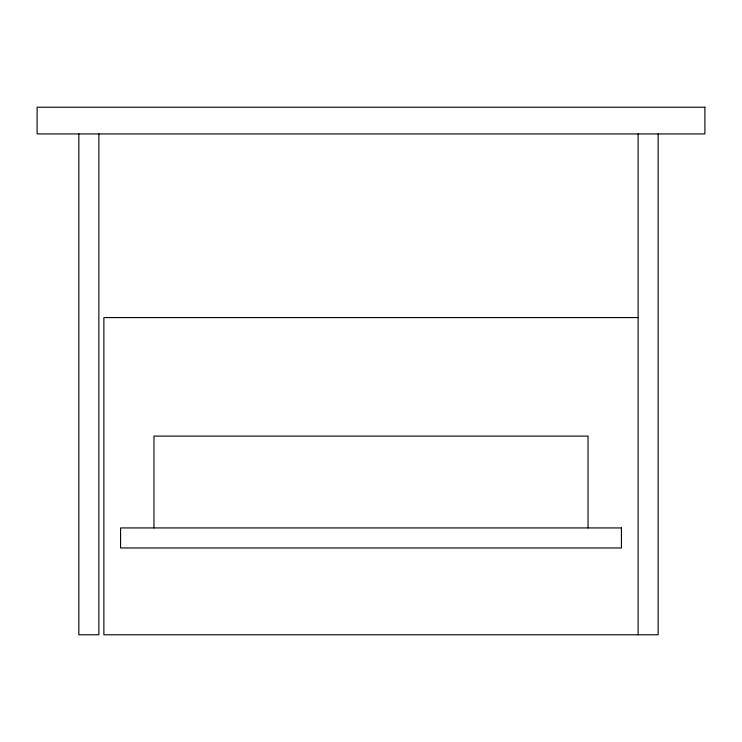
<?xml version="1.0" encoding="UTF-8"?>
<svg xmlns="http://www.w3.org/2000/svg" width="742" height="742" viewBox="0 0 742 742"><rect width="100%" height="100%" fill="white"/><g stroke="black" fill="none" stroke-linecap="round" stroke-linejoin="round"><path stroke-width="1.11" d="M638.12 317.576L103.88 317.576L103.88 634.781L658.154 634.781L658.154 133.931M638.12 133.931L638.12 634.781M588.035 527.933L588.035 436.111L153.965 436.111L153.965 527.933M98.871 133.931L98.871 634.781L78.838 634.781L78.838 133.931M704.9 107.219L37.1 107.219L37.1 133.931L704.9 133.931L704.9 107.219M621.425 527.933L120.575 527.933L120.575 547.967L621.425 547.967L621.425 527.933"/></g></svg>
